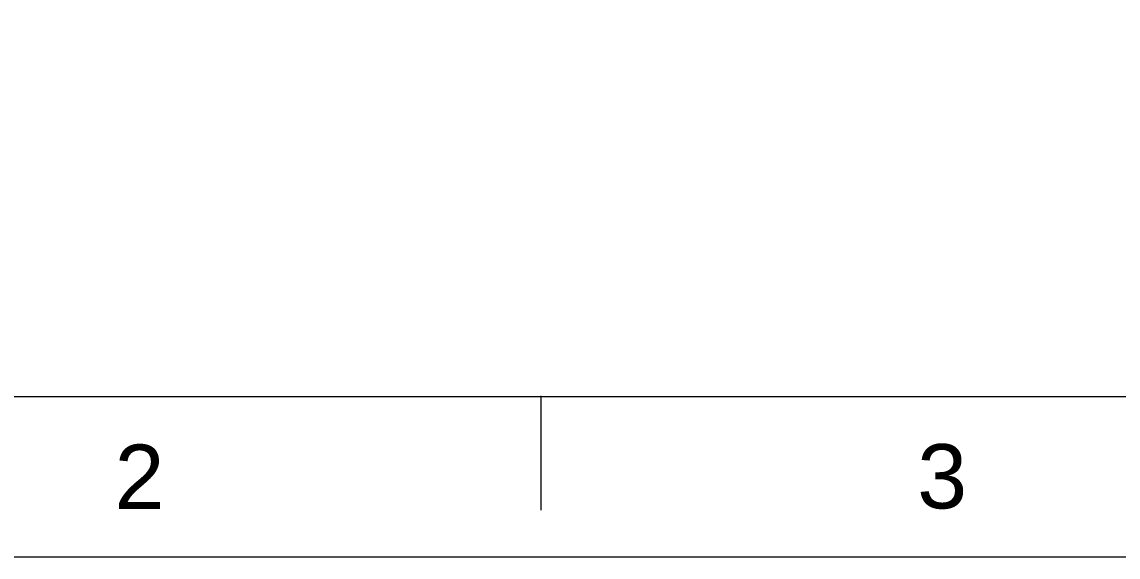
# Model space of a CAD drawing. Header units: millimetres. Extents: x 1243 to 1837, y -1232 to -812.
# Drawn here: x 1352.5 to 1449.1, y -1231.7 to -1184.6 of the extents above; entities that cross this region are included whole.
import ezdxf

# ---------------------------------------------------------------- set-up
doc = ezdxf.new("R2010")
doc.units = ezdxf.units.MM
doc.header["$LTSCALE"] = 0.1
doc.layers.get('0').update_dxf_attribs({"lineweight": 13})
doc.layers.add('DIM', color=3, linetype='Continuous', lineweight=9)
doc.styles.get("Standard").update_dxf_attribs({"font": 'arial.ttf'})

msp = doc.modelspace()

# ---------------------------------------------------------------- linework, layer by layer
for p, q in [((1256.789, -1217.606), (1822.446, -1217.606)), ((1398.203, -1217.606), (1398.203, -1227.606))]:
    msp.add_line(p, q)
msp.add_point((1398.203, -1217.606))
at = {"layer": 'DIM', "color": 7}
msp.add_lwpolyline([(1242.648, -811.747), (1836.587, -811.747), (1836.587, -1231.747), (1242.648, -1231.747)], close=True, dxfattribs=at)

# ---------------------------------------------------------------- texts
at = {"char_height": 5.657, "attachment_point": 5}
for s, insert in [('2', (1362.85, -1224.677)), ('3', (1433.557, -1224.677))]:
    msp.add_mtext_dynamic_manual_height_columns(s, width=50, gutter_width=12.5, heights=[0], dxfattribs=dict(at, insert=insert))

doc.saveas('drawing.dxf')
